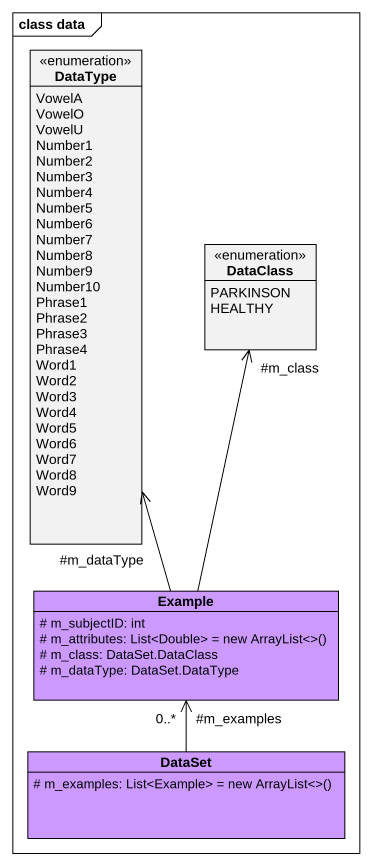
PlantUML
@startuml
mainframe class data
hide circle
hide empty members
skinparam classAttributeIconSize 0
enum DataType {
  VowelA
  VowelO
  VowelU
  Number1
  Number2
  Number3
  Number4
  Number5
  Number6
  Number7
  Number8
  Number9
  Number10
  Phrase1
  Phrase2
  Phrase3
  Phrase4
  Word1
  Word2
  Word3
  Word4
  Word5
  Word6
  Word7
  Word8
  Word9
}
enum "DataClass" as DataClass_ {
  PARKINSON
  HEALTHY
}
class Example #CC99FF {
  # m_subjectID: int
  {field} # m_attributes: List<Double> = new ArrayList<>()
  # m_class: DataSet.DataClass
  # m_dataType: DataSet.DataType
}
class DataSet #CC99FF {
  {field} # m_examples: List<Example> = new ArrayList<>()
}
Example -up-> "#m_dataType" DataType
Example -up-> "#m_class" DataClass_
DataSet -up-> "#m_examples\n0..*" Example
@enduml
